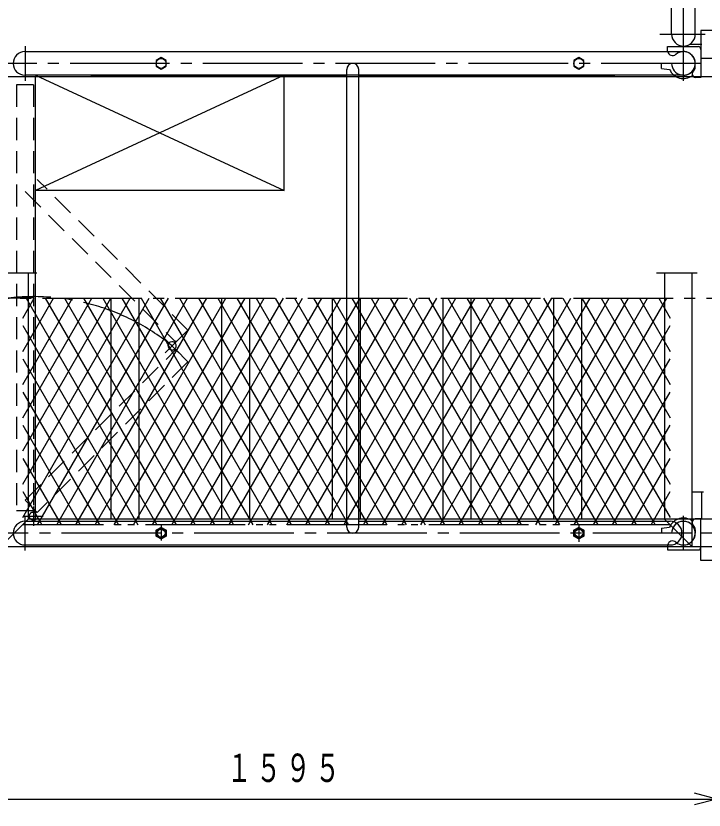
# Model space of a CAD drawing. Units: millimetres, scale not verified. Extents: x -7950 to 7710, y -5600 to 5443.
# Drawn here: x -4550 to -3306, y 3072 to 4507 of the extents above; entities that cross this region are included whole.
import ezdxf

# ---------------------------------------------------------------- set-up
doc = ezdxf.new("R2010")
doc.units = ezdxf.units.MM
doc.header["$LTSCALE"] = 20
for name, pattern in [('CHAIN2', [12, 9, -1, 1, -1]), ('DASHED2', [3, 2, -1]), ('DOUBLE_CHAIN2', [12.8, 9, -1, 0.6, -0.6, 0.6, -1])]:
    doc.linetypes.add(name, pattern=pattern)
for name, color, linetype in [('0-0_1', 1, 'Continuous'), ('0-1_2', 1, 'Continuous'), ('0-2_3', 2, 'Continuous')]:
    doc.layers.add(name, color=color, linetype=linetype)
doc.styles.add('ＭＳ ゴシック', font='')
doc.styles.get('ＭＳ ゴシック').set_extended_font_data('MS Gothic')

# ---------------------------------------------------------------- blocks, each defined once
blk = doc.blocks.new('D30')
at = {"layer": '0-0_1', "color": 4}
for p, q in [((3531.54, 9011.62), (3531.54, 9516.73)), ((5126.84, 9517.23), (5126.84, 9011.62)), ((3531.54, 9031.62), (3571.54, 9042.34)), ((3531.54, 9031.62), (5126.84, 9031.62)), ((3531.54, 9031.62), (3571.54, 9020.9)), ((5126.84, 9031.62), (5086.84, 9042.34)), ((5126.84, 9031.62), (5086.84, 9020.9))]:
    blk.add_line(p, q, dxfattribs=at)
at = {"layer": '0-0_1', "color": 7, "insert": (4241.19, 9061.62), "char_height": 51.32, "attachment_point": 7, "style": 'ＭＳ ゴシック'}
blk.add_mtext('\\T1.17;\\W0.65;１５９５', dxfattribs=at)

msp = doc.modelspace()

# ---------------------------------------------------------------- linework, layer by layer
at = {"layer": '0-0_1', "color": 2, "linetype": 'CHAIN2'}
for p, q in [((-3343.16, 4389.88), (-3343.16, 4717.07)), ((-3385.96, 4473.93), (-3304.09, 4473.93)), ((-4533.16, 4452.58), (-4533.16, 4389.88)), ((289.85, 4455.58), (-3332.24, 4455.58)), ((-3311.81, 4421.23), (-4564.51, 4421.23)), ((-6901.81, 3996.73), (-2746.4, 3996.73)), ((-4575.66, 3997.58), (-4540.66, 3997.58)), ((-4254.97, 3923.05), (-4279.72, 3898.3)), ((-4279.72, 3923.05), (-4254.97, 3898.3)), ((-4517.66, 3620.58), (-4517.66, 3585.58)), ((-4533.16, 3540.88), (-4533.16, 3603.58)), ((-3343.16, 3540.88), (-3343.16, 3603.58)), ((-4535.16, 3603.08), (-4500.16, 3603.08)), ((-4287.21, 3587.23), (-4287.21, 3558.92)), ((-3532.21, 3587.23), (-3532.21, 3556.41)), ((-3327.21, 3572.23), (-4577.21, 3572.23)), ((352.28, 3547.73), (-3356.96, 3547.73))]:
    msp.add_line(p, q, dxfattribs=at)
at = {"layer": '0-0_1'}
for p, q in [((-3364.51, 4473.93), (-3364.51, 4663.93)), ((-3321.81, 4473.93), (-3321.81, 4663.93)), ((-4533.16, 4442.58), (-3343.16, 4442.58)), ((294.72, 4396.73), (-4877.76, 4396.73)), ((-3343.16, 4399.88), (-4533.16, 4399.88)), ((-4064.51, 4191.73), (-4514.51, 4191.73)), ((-4527.21, 4042.99), (-4527.21, 3597.23)), ((-3377.21, 4042.99), (-3377.21, 3597.23)), ((-3328.56, 3646.73), (-3307.21, 3646.73)), ((-3310.21, 3597.23), (-3310.21, 3646.73)), ((-4527.21, 3597.23), (-4577.21, 3547.23)), ((-2927.21, 3597.23), (-4527.21, 3597.23)), ((-3327.21, 3547.23), (-4577.21, 3547.23))]:
    msp.add_line(p, q, dxfattribs=at)
at = {"layer": '0-0_1', "color": 2, "linetype": 'DASHED2'}
for p, q in [((-4517.66, 4382.58), (-4548.66, 4382.58)), ((-4548.66, 4382.58), (-4548.66, 3612.58)), ((-4517.66, 4382.58), (-4517.66, 3612.58)), ((-4238.7, 3939.31), (-4510.94, 4211.55)), ((-4532.86, 4189.62), (-4260.62, 3917.39)), ((-4517.66, 3997.58), (-4548.66, 3997.58)), ((-4238.7, 3939.31), (-4260.62, 3917.39)), ((-4532.86, 3631.72), (-4260.62, 3903.95)), ((-4238.7, 3882.03), (-4260.62, 3903.95)), ((-4238.7, 3882.03), (-4510.94, 3609.8)), ((-4510.94, 3609.8), (-4532.86, 3631.72)), ((-4517.66, 3612.58), (-4548.66, 3612.58))]:
    msp.add_line(p, q, dxfattribs=at)
at = {"layer": '0-0_1', "color": 2, "linetype": 'DOUBLE_CHAIN2'}
for p, q in [((-4592.49, 4042.99), (-4511.98, 4042.99)), ((-3391.86, 4042.99), (-3318.15, 4042.99)), ((-3367.21, 3587.23), (-4537.21, 3587.23))]:
    msp.add_line(p, q, dxfattribs=at)
at = {"layer": '0-0_1', "color": 2}
for p, q in [((-4537.21, 3960.73), (-4516.42, 3996.73)), ((-4537.21, 3600.73), (-4308.58, 3996.73)), ((-4537.21, 3660.73), (-4343.22, 3996.73)), ((-4537.21, 3720.73), (-4377.86, 3996.73)), ((-4537.21, 3780.73), (-4412.5, 3996.73)), ((-4537.21, 3840.73), (-4447.14, 3996.73)), ((-4537.21, 3900.73), (-4481.78, 3996.73)), ((-4531.15, 3996.73), (-4294.72, 3587.23)), ((-4510.36, 3587.23), (-4273.94, 3996.73)), ((-4496.5, 3996.73), (-4260.08, 3587.23)), ((-4475.72, 3587.23), (-4239.3, 3996.73)), ((-4461.86, 3996.73), (-4225.44, 3587.23)), ((-4441.08, 3587.23), (-4204.65, 3996.73)), ((-4427.22, 3996.73), (-4190.8, 3587.23)), ((-4406.44, 3587.23), (-4170.01, 3996.73)), ((-4392.58, 3996.73), (-4156.16, 3587.23)), ((-4377.21, 3597.23), (-4377.21, 3996.73)), ((-4371.8, 3587.23), (-4135.37, 3996.73)), ((-4357.94, 3996.73), (-4121.52, 3587.23)), ((-4337.16, 3587.23), (-4100.73, 3996.73)), ((-4327.21, 3996.73), (-4327.21, 3597.23)), ((-4323.3, 3996.73), (-4086.87, 3587.23)), ((-4302.52, 3587.23), (-4066.09, 3996.73)), ((-4288.66, 3996.73), (-4052.23, 3587.23)), ((-4267.87, 3587.23), (-4031.45, 3996.73)), ((-4254.02, 3996.73), (-4017.59, 3587.23)), ((-4233.23, 3587.23), (-3996.81, 3996.73)), ((-4219.38, 3996.73), (-3982.95, 3587.23)), ((-4198.59, 3587.23), (-3962.17, 3996.73)), ((-4184.74, 3996.73), (-3948.31, 3587.23)), ((-4177.21, 3597.23), (-4177.21, 3996.73)), ((-4163.95, 3587.23), (-3927.53, 3996.73)), ((-4150.09, 3996.73), (-3913.67, 3587.23)), ((-4129.31, 3587.23), (-3892.89, 3996.73)), ((-4127.21, 3996.73), (-4127.21, 3597.23)), ((-4115.45, 3996.73), (-3879.03, 3587.23)), ((-4094.67, 3587.23), (-3858.24, 3996.73)), ((-4080.81, 3996.73), (-3844.39, 3587.23)), ((-4060.03, 3587.23), (-3823.6, 3996.73)), ((-4046.17, 3996.73), (-3809.75, 3587.23)), ((-4025.39, 3587.23), (-3788.96, 3996.73)), ((-4011.53, 3996.73), (-3775.11, 3587.23)), ((-3990.75, 3587.23), (-3754.32, 3996.73)), ((-3977.21, 3597.23), (-3977.21, 3996.73)), ((-3976.89, 3996.73), (-3740.46, 3587.23)), ((-3956.1, 3587.23), (-3719.68, 3996.73)), ((-3942.25, 3996.73), (-3705.82, 3587.23)), ((-3927.21, 3996.73), (-3927.21, 3597.23)), ((-3921.46, 3587.23), (-3685.04, 3996.73)), ((-3907.61, 3996.73), (-3671.18, 3587.23)), ((-3886.82, 3587.23), (-3650.4, 3996.73)), ((-3872.97, 3996.73), (-3636.54, 3587.23)), ((-3852.18, 3587.23), (-3615.76, 3996.73)), ((-3838.33, 3996.73), (-3601.9, 3587.23)), ((-3817.54, 3587.23), (-3581.12, 3996.73)), ((-3803.68, 3996.73), (-3567.26, 3587.23)), ((-3782.9, 3587.23), (-3546.48, 3996.73)), ((-3777.21, 3597.23), (-3777.21, 3996.73)), ((-3769.04, 3996.73), (-3532.62, 3587.23)), ((-3748.26, 3587.23), (-3511.83, 3996.73)), ((-3734.4, 3996.73), (-3497.98, 3587.23)), ((-3727.21, 3996.73), (-3727.21, 3597.23)), ((-3713.62, 3587.23), (-3477.19, 3996.73)), ((-3699.76, 3996.73), (-3463.34, 3587.23)), ((-3678.98, 3587.23), (-3442.55, 3996.73)), ((-3665.12, 3996.73), (-3428.7, 3587.23)), ((-3644.34, 3587.23), (-3407.91, 3996.73)), ((-3630.48, 3996.73), (-3394.05, 3587.23)), ((-3609.69, 3587.23), (-3373.27, 3996.73)), ((-3595.84, 3996.73), (-3367.21, 3600.73)), ((-3577.21, 3597.23), (-3577.21, 3996.73)), ((-3561.2, 3996.73), (-3367.21, 3660.73)), ((-3527.21, 3996.73), (-3527.21, 3597.23)), ((-3526.56, 3996.73), (-3367.21, 3720.73)), ((-3491.92, 3996.73), (-3367.21, 3780.73)), ((-3457.27, 3996.73), (-3367.21, 3840.73)), ((-3422.63, 3996.73), (-3367.21, 3900.73)), ((-3387.99, 3996.73), (-3367.21, 3960.73)), ((-4537.21, 3947.23), (-4329.36, 3587.23)), ((-3575.05, 3587.23), (-3367.21, 3947.23)), ((-4262.79, 3916.63), (-4259.81, 3919.62)), ((-4537.21, 3887.23), (-4364, 3587.23)), ((-3540.41, 3587.23), (-3367.21, 3887.23)), ((-4537.21, 3827.23), (-4398.64, 3587.23)), ((-3505.77, 3587.23), (-3367.21, 3827.23)), ((-4537.21, 3767.23), (-4433.28, 3587.23)), ((-3471.13, 3587.23), (-3367.21, 3767.23)), ((-4537.21, 3707.23), (-4467.93, 3587.23)), ((-3436.49, 3587.23), (-3367.21, 3707.23)), ((-4537.21, 3647.23), (-4502.57, 3587.23)), ((-3401.85, 3587.23), (-3367.21, 3647.23))]:
    msp.add_line(p, q, dxfattribs=at)
at = {"layer": '0-0_1'}
for points in [[(-4287.21, 4431.62), (-4296.21, 4426.43), (-4296.21, 4416.03), (-4287.21, 4410.84), (-4278.21, 4416.03), (-4278.21, 4426.43)], [(-3532.21, 4431.62), (-3541.21, 4426.43), (-3541.21, 4416.03), (-3532.21, 4410.84), (-3523.21, 4416.03), (-3523.21, 4426.43)], [(-4287.21, 3561.84), (-4296.21, 3567.03), (-4296.21, 3577.43), (-4287.21, 3582.62), (-4278.21, 3577.43), (-4278.21, 3567.03)], [(-4287.21, 3582.62), (-4296.21, 3577.43), (-4296.21, 3567.03), (-4287.21, 3561.84), (-4278.21, 3567.03), (-4278.21, 3577.43)], [(-3532.21, 3561.84), (-3541.21, 3567.03), (-3541.21, 3577.43), (-3532.21, 3582.62), (-3523.21, 3577.43), (-3523.21, 3567.03)], [(-3532.21, 3582.62), (-3541.21, 3577.43), (-3541.21, 3567.03), (-3532.21, 3561.84), (-3523.21, 3567.03), (-3523.21, 3577.43)]]:
    msp.add_lwpolyline(points, close=True, dxfattribs=at)
msp.add_lwpolyline([(-3377.21, 3597.23), (-3327.21, 3547.23), (-3327.21, 4042.99)], dxfattribs=at)
for centre, radius in [((-4287.21, 4421.23), 9), ((-3532.21, 4421.23), 9), ((-4287.21, 3572.23), 9), ((-4287.21, 3572.23), 9), ((-4287.21, 3572.23), 8.65), ((-4287.21, 3572.23), 7.05), ((-3532.21, 3572.23), 9), ((-3532.21, 3572.23), 9), ((-3532.21, 3572.23), 8.65), ((-3532.21, 3572.23), 7.05)]:
    msp.add_circle(centre, radius, dxfattribs=at)
at = {"layer": '0-0_1', "color": 2, "linetype": 'DASHED2'}
msp.add_circle((-4517.66, 3603.08), 7.5, dxfattribs=at)
at = {"layer": '0-0_1'}
for centre, start, end in [((-3343.16, 4473.93), 180, 0), ((-4533.16, 4421.23), 90, 270), ((-3343.16, 4421.23), 270, 90), ((-4533.16, 3572.23), 90, 270), ((-3367.21, 3572.23), 270, 90)]:
    msp.add_arc(centre, 21.35, start, end, dxfattribs=at)
at = {"layer": '0-0_1', "color": 2, "linetype": 'DASHED2'}
for centre, radius, start, end in [((-3343.16, 4421.23), 21.35, 270, 90), ((-4267.34, 3910.67), 7.5, 254.11942, 15.87756)]:
    msp.add_arc(centre, radius, start, end, dxfattribs=at)
at = {"layer": '0-0_1', "color": 2, "linetype": 'CHAIN2'}
msp.add_arc((-4517.66, 3603.08), 396.57, 50.8616, 95.86164, dxfattribs=at)
at = {"layer": '0-0_1', "color": 2}
msp.add_arc((-4267.34, 3910.67), 7.5, 15.87756, 254.11942, dxfattribs=at)
at = {"layer": '0-1_2'}
for p, q in [((-3364.51, 4421.22), (-3382.69, 4421.26)), ((-3382.69, 4412.11), (-3382.69, 4421.26)), ((-3382.69, 4412.11), (-3368.56, 4410.41)), ((-3321.81, 4414.96), (-3321.81, 4421.23)), ((-3311.81, 4395.58), (-3321.81, 4395.58)), ((-3311.81, 3597.88), (-3321.81, 3597.88)), ((-3311.81, 3522.73), (-3311.81, 3597.88)), ((-3382.69, 3581.35), (-3368.56, 3583.05)), ((-3382.69, 3581.35), (-3382.69, 3572.2)), ((-3321.81, 3578.5), (-3321.81, 3572.23)), ((-3364.51, 3572.25), (-3382.69, 3572.2)), ((-3211.81, 3522.73), (-3311.81, 3522.73))]:
    msp.add_line(p, q, dxfattribs=at)
for points in [[(-3311.81, 4430.58), (-3211.81, 4430.58), (-3211.81, 4480.58), (-3311.81, 4480.58), (-3311.81, 4395.58)], [(-3371.81, 4442.58), (-3371.81, 4451.58), (-3316.81, 4451.58)], [(-3311.81, 3572.73), (-3211.81, 3572.73), (-3211.81, 3522.73)], [(-3371.81, 3550.88), (-3371.81, 3541.88), (-3316.81, 3541.88)]]:
    msp.add_lwpolyline(points, dxfattribs=at)
for centre, radius, start, end in [((-3316.81, 4446.58), 5, 0, 90), ((-3363.12, 4444.21), 8.84, 190.64714, 312.7484), ((-3343.16, 4421.23), 21.35, 179.99762, 130.25886), ((-3343.16, 4421.23), 27.35, 203.38959, 306.71313), ((-3320.67, 4402.33), 6.84, 131.40796, 260.4088), ((-3331.81, 4414.96), 10, 311.40497, 0.00252), ((-3343.16, 3572.23), 27.35, 53.2877, 156.6121), ((-3343.16, 3572.23), 21.35, 229.74114, 179.99976), ((-3320.67, 3591.13), 6.84, 99.5912, 228.59204), ((-3331.81, 3578.5), 10, 359.99748, 48.59503), ((-3363.12, 3549.25), 8.84, 47.2516, 169.35286), ((-3316.81, 3546.88), 5, 270, 0)]:
    msp.add_arc(centre, radius, start, end, dxfattribs=at)
at = {"layer": '0-2_3', "color": 1}
for p, q in [((-4414.51, 4442.58), (-3467.21, 4442.58)), ((-3951.71, 3582.73), (-3951.71, 4410.38)), ((-3930.01, 3582.73), (-3930.01, 4410.38)), ((-4514.51, 3597.23), (-4514.51, 4396.73)), ((-4414.51, 4399.88), (-3951.71, 4399.88)), ((-4064.51, 4191.73), (-4064.51, 4399.88)), ((-3930.01, 4399.88), (-3467.21, 4399.88)), ((-4533.73, 3593.58), (-3951.71, 3593.58)), ((-3930.01, 3593.58), (-3367.21, 3593.58)), ((-3321.81, 3578.5), (-3321.81, 3572.23)), ((-4533.16, 3550.88), (-3367.21, 3550.88))]:
    msp.add_line(p, q, dxfattribs=at)
at = {"layer": '0-2_3'}
for p, q in [((-4514.51, 4399.88), (-4064.51, 4191.73)), ((-4064.51, 4399.88), (-4514.51, 4191.73))]:
    msp.add_line(p, q, dxfattribs=at)
at = {"layer": '0-2_3', "color": 1}
for centre, radius, start, end in [((-3940.86, 4410.32), 10.85, 0.29811, 179.70189), ((-3343.16, 3572.23), 21.35, 270, 90), ((-3940.86, 3583.09), 10.86, 181.90178, 358.09822)]:
    msp.add_arc(centre, radius, start, end, dxfattribs=at)

# ---------------------------------------------------------------- block references
at = {"layer": '0-0_1'}
msp.add_blockref('D30', (-8410, -5940), dxfattribs=at)

doc.saveas('drawing.dxf')
